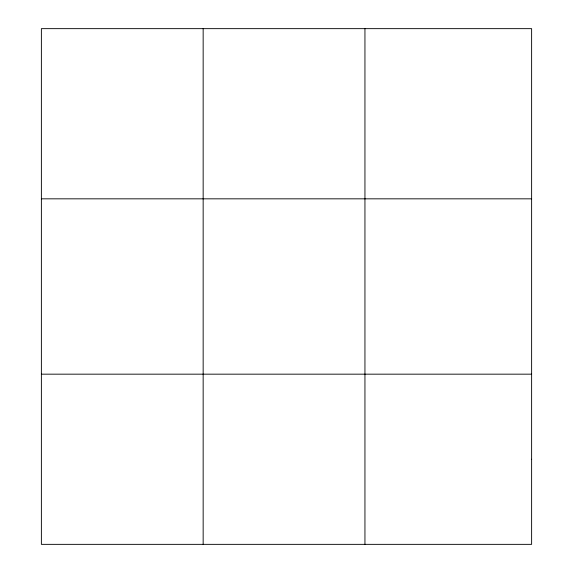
<?xml version="1.0" encoding="UTF-8"?>
<svg xmlns="http://www.w3.org/2000/svg" width="573" height="573" viewBox="0 0 573 573"><rect width="100%" height="100%" fill="white"/><g stroke="black" fill="none" stroke-linecap="round" stroke-linejoin="round"><path stroke-width="0.86" d="M203.157 544.35L203.157 28.65M364.944 544.35L364.944 28.65M41.378 198.831L531.622 198.831M41.378 374.169L531.622 374.169M531.622 459.26L531.622 544.35L41.378 544.35L41.378 28.65L531.622 28.65L531.622 459.26"/></g></svg>
